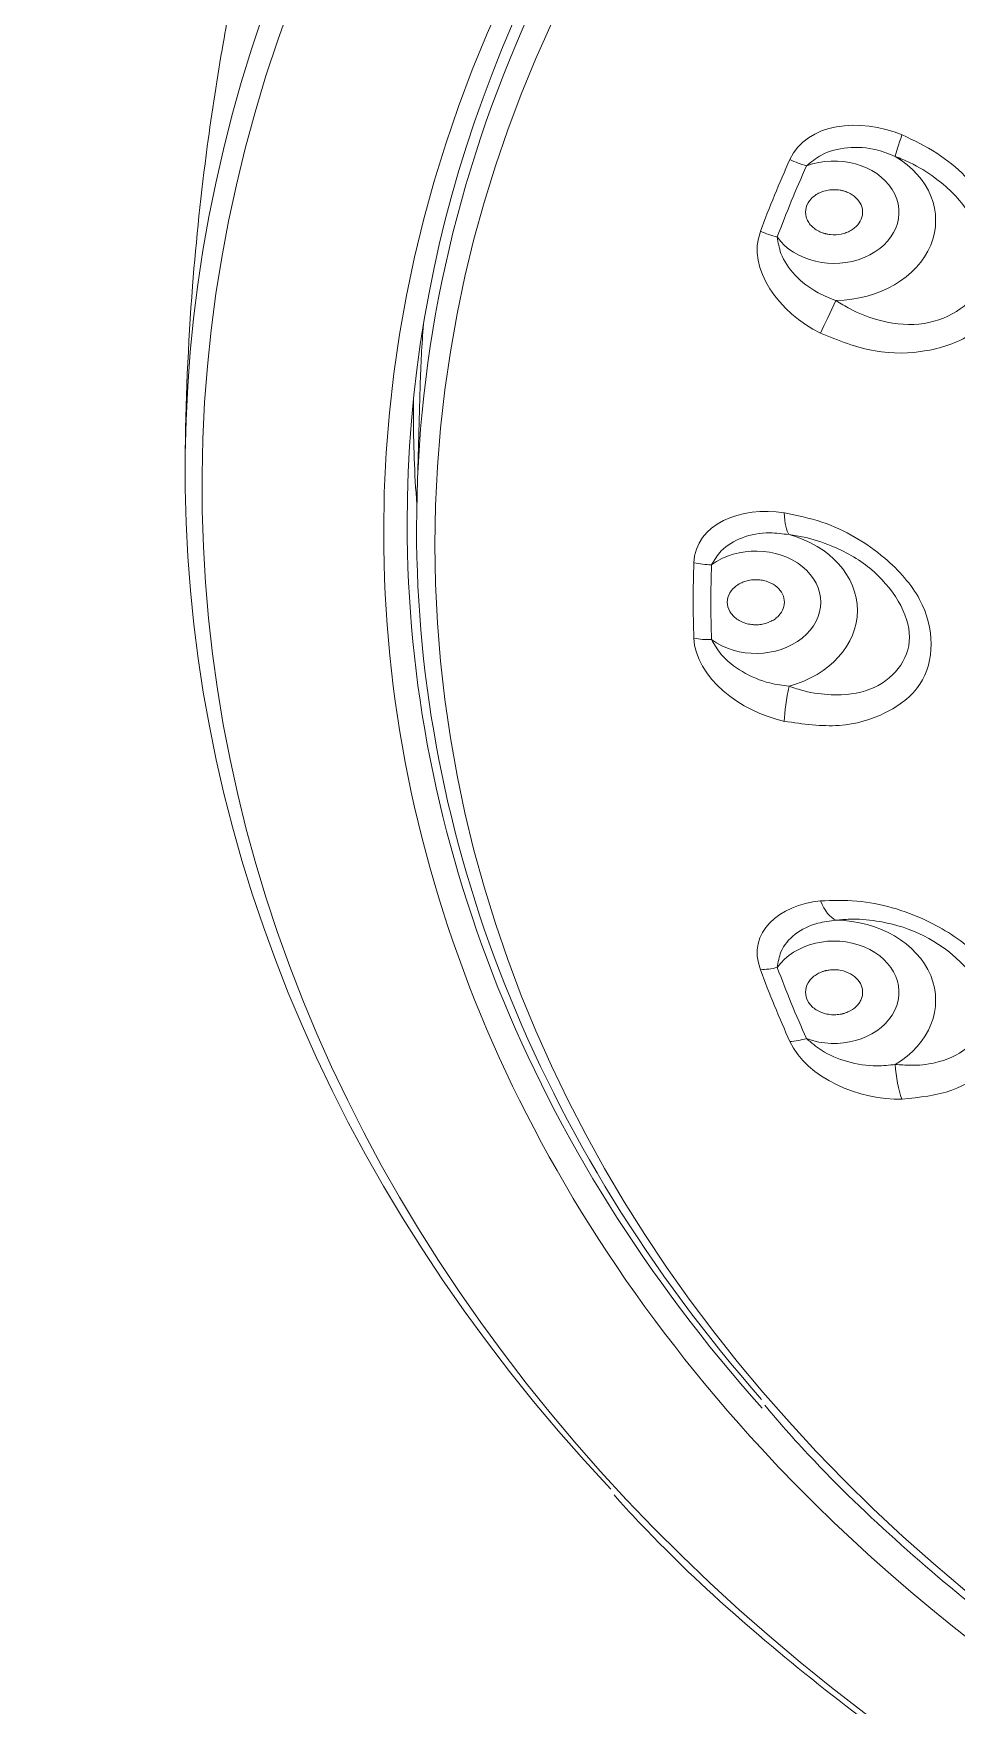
# Model space of a CAD drawing. Extents: x 0 to 1128, y 0 to 827.
# Drawn here: x 430.7 to 446.87, y 498.51 to 527.82 of the extents above; entities that cross this region are included whole.
import ezdxf

# ---------------------------------------------------------------- set-up
doc = ezdxf.new("R2010")
doc.units = 0
doc.header["$LTSCALE"] = 30
doc.header["$MEASUREMENT"] = 0
doc.layers.add('1', color=7, linetype='CONTINUOUS')

msp = doc.modelspace()

# ---------------------------------------------------------------- linework, layer by layer
at = {"layer": '1', "color": 7, "linetype": 'Continuous', "lineweight": 18}
msp.add_line((437.471, 521.65), (437.417, 519.757), dxfattribs=at)
at = {"layer": '1', "color": 7, "linetype": 'Continuous', "lineweight": 13}
for centre, major_axis, ratio, start_param, end_param in [((471.353, 519.884), (37.699, 0), 0.790155, 5.156583, 10.55138), ((471.353, 519.075), (-34.52, 0), 0.790155, 3.141593, 6.283185), ((446.182, 526.543), (-0.385, -0.923), 0.069891, 5.30923, 5.987258), ((471.353, 517.883), (-29.098, 0), 0.790155, 5.940229, 5.997824), ((444.723, 524.69), (1.136, 0), 0.790155, 3.645275, 8.292777), ((444.723, 524.547), (-1.779, 0), 0.790155, 1.589334, 4.065533), ((471.353, 517.853), (28.789, 0), 0.790155, 2.798636, 2.856231), ((444.768, 523.103), (-0.439, -0.898), 0.027536, 4.683208, 5.361237), ((444.143, 519.988), (-0.155, -0.988), 0.252062, 5.362069, 6.040098), ((471.353, 519.075), (-34.52, 0), 0.790155, 0, 0.629497), ((443.353, 517.853), (1.136, 0), 0.790155, 3.959434, 8.606936), ((443.353, 517.71), (-1.779, 0), 0.790155, 1.903493, 4.379692), ((471.353, 517.883), (-29.098, 0), 0.790155, 6.254388, 6.311983), ((471.353, 517.853), (28.789, 0), 0.790155, 3.112795, 3.17039), ((444.143, 516.371), (-0.212, -0.977), 0.207528, 4.74651, 5.424539), ((444.768, 513.256), (0.091, -0.996), 0.432054, 5.368556, 6.046585), ((444.723, 510.873), (-1.779, 0), 0.790155, 2.217652, 4.693852), ((444.723, 511.016), (1.136, 0), 0.790155, 4.273594, 8.921095), ((471.353, 517.883), (-29.098, 0), 0.790155, 0.285362, 0.342957), ((471.353, 517.853), (28.789, 0), 0.790155, 3.426954, 3.484549), ((446.182, 509.816), (0.03, -1), 0.3897, 4.764865, 5.442893)]:
    msp.add_ellipse(centre, major_axis=major_axis, ratio=ratio, start_param=start_param, end_param=end_param, dxfattribs=at)
at = {"layer": '1', "color": 7, "linetype": 'Continuous', "lineweight": 18}
for centre, major_axis, ratio, start_param, end_param in [((471.353, 519.24), (34.11, 0), 0.790155, 0, 3.141593), ((471.353, 520.166), (-37.999, 0), 0.790155, 5.627397, 6.920378), ((471.353, 519.154), (-33.944, 0), 0.790155, 5.595275, 6.283185), ((444.24, 526.115), (-0.911, 0.412), 0.577214, 1.512063, 1.825951), ((443.728, 524.87), (0.937, -0.348), 0.588121, 4.613484, 4.927372), ((471.353, 521.047), (-33.89, 0), 0.790155, 6.220452, 6.260703), ((471.353, 521.17), (-34, 0), 0.790155, 6.274055, 6.283185), ((471.353, 521.17), (-34, 0), 0.790155, 0, 0.059494), ((471.353, 519.24), (34.11, 0), 0.790155, 3.141593, 3.755087), ((471.353, 519.154), (-33.944, 0), 0.790155, 0, 0.605935), ((442.576, 519.121), (-0.999, 0.036), 0.612653, 1.279239, 1.593127), ((442.576, 517.811), (0.999, 0.036), 0.612653, 4.37617, 4.690058), ((443.728, 512.063), (-0.937, -0.348), 0.588121, 1.041925, 1.355813), ((444.24, 510.817), (0.911, 0.412), 0.577214, 4.143346, 4.457234), ((471.353, 519.075), (-34.52, 0), 0.790155, 0.629497, 2.51406)]:
    msp.add_ellipse(centre, major_axis=major_axis, ratio=ratio, start_param=start_param, end_param=end_param, dxfattribs=at)
at = {"layer": '1', "color": 7, "linetype": 'Continuous', "lineweight": 13}
msp.add_ellipse((471.353, 518.862), major_axis=(33.622, 0), ratio=0.790155, dxfattribs=at)
at = {"layer": '1', "color": 7, "linetype": 'Continuous', "lineweight": 18}
for points, knots in [([(443.931, 548.579), (443.444, 548.022), (442.614, 547.017), (441.59, 545.651), (440.803, 544.523), (440.103, 543.456), (439.383, 542.279), (438.572, 540.848), (437.781, 539.307), (437.052, 537.725), (436.415, 536.195), (435.807, 534.564), (435.176, 532.63), (434.664, 530.745), (434.278, 529.03), (433.986, 527.506), (433.698, 525.637), (433.441, 523.191), (433.362, 521.347), (433.354, 520.32)], [0, 0, 0, 0, 0.073159, 0.128421, 0.166706, 0.205894, 0.252033, 0.300947, 0.366045, 0.420507, 0.470557, 0.527281, 0.590481, 0.669456, 0.716247, 0.761084, 0.820335, 0.900163, 1, 1, 1, 1]), ([(445.795, 525.668), (445.687, 525.711), (445.418, 525.817), (444.957, 525.847), (444.521, 525.735), (444.323, 525.571), (444.24, 525.503)], [0, 0, 0, 0, 0.200427, 0.49953, 0.790892, 1, 1, 1, 1]), ([(444.877, 525.066), (444.869, 525.068), (444.853, 525.072), (444.819, 525.078), (444.759, 525.086), (444.671, 525.086), (444.569, 525.069), (444.441, 525.024), (444.308, 524.931), (444.219, 524.776), (444.219, 524.632), (444.265, 524.525), (444.319, 524.453), (444.39, 524.392), (444.459, 524.352), (444.512, 524.331), (444.542, 524.321), (444.562, 524.316), (444.578, 524.312), (444.593, 524.308), (444.621, 524.303), (444.709, 524.291), (444.821, 524.297), (444.937, 524.33), (445.042, 524.379), (445.148, 524.466), (445.221, 524.599), (445.229, 524.747), (445.169, 524.888), (445.067, 524.984), (444.967, 525.037), (444.91, 525.057), (444.881, 525.065), (444.877, 525.066)], [0, 0, 0, 0, 0.007812, 0.015625, 0.03125, 0.0625, 0.09375, 0.125, 0.1875, 0.25, 0.3125, 0.34375, 0.375, 0.40625, 0.4375, 0.453125, 0.460938, 0.46875, 0.472656, 0.476562, 0.484375, 0.5, 0.5625, 0.59375, 0.625, 0.6875, 0.75, 0.8125, 0.875, 0.9375, 0.96875, 0.996094, 1, 1, 1, 1]), ([(443.728, 524.257), (443.743, 524.16), (443.778, 523.928), (444.022, 523.571), (444.38, 523.29), (444.649, 523.183), (444.756, 523.141)], [0, 0, 0, 0, 0.208279, 0.500324, 0.801781, 1, 1, 1, 1]), ([(443.934, 519.038), (443.82, 519.053), (443.537, 519.091), (443.107, 519.009), (442.75, 518.798), (442.627, 518.594), (442.576, 518.508)], [0, 0, 0, 0, 0.200427, 0.49953, 0.790892, 1, 1, 1, 1]), ([(443.352, 518.248), (443.344, 518.248), (443.326, 518.248), (443.292, 518.246), (443.232, 518.238), (443.149, 518.217), (443.058, 518.176), (442.954, 518.102), (442.864, 517.981), (442.84, 517.812), (442.897, 517.675), (442.981, 517.584), (443.061, 517.529), (443.152, 517.488), (443.234, 517.468), (443.292, 517.461), (443.325, 517.459), (443.346, 517.458), (443.362, 517.458), (443.379, 517.459), (443.407, 517.46), (443.496, 517.47), (443.599, 517.503), (443.696, 517.563), (443.777, 517.635), (443.844, 517.744), (443.862, 517.888), (443.812, 518.031), (443.699, 518.151), (443.565, 518.217), (443.449, 518.243), (443.387, 518.248), (443.356, 518.248), (443.352, 518.248)], [0, 0, 0, 0, 0.007812, 0.015625, 0.03125, 0.0625, 0.09375, 0.125, 0.1875, 0.25, 0.3125, 0.34375, 0.375, 0.40625, 0.4375, 0.453125, 0.460938, 0.46875, 0.472656, 0.476562, 0.484375, 0.5, 0.5625, 0.59375, 0.625, 0.6875, 0.75, 0.8125, 0.875, 0.9375, 0.96875, 0.996094, 1, 1, 1, 1]), ([(442.576, 517.198), (442.627, 517.11), (442.749, 516.898), (443.107, 516.616), (443.538, 516.433), (443.821, 516.396), (443.934, 516.381)], [0, 0, 0, 0, 0.208279, 0.500324, 0.801781, 1, 1, 1, 1]), ([(444.756, 512.278), (444.648, 512.265), (444.379, 512.234), (444.022, 512.054), (443.778, 511.768), (443.743, 511.543), (443.728, 511.45)], [0, 0, 0, 0, 0.200427, 0.49953, 0.790892, 1, 1, 1, 1]), ([(444.568, 511.392), (444.56, 511.39), (444.544, 511.385), (444.512, 511.375), (444.457, 511.353), (444.387, 511.313), (444.317, 511.251), (444.246, 511.156), (444.208, 511.019), (444.252, 510.852), (444.359, 510.735), (444.475, 510.67), (444.572, 510.637), (444.675, 510.62), (444.761, 510.621), (444.819, 510.628), (444.851, 510.634), (444.871, 510.639), (444.887, 510.643), (444.902, 510.647), (444.929, 510.656), (445.009, 510.687), (445.094, 510.744), (445.163, 510.825), (445.212, 510.913), (445.233, 511.033), (445.194, 511.174), (445.09, 511.298), (444.936, 511.384), (444.783, 511.414), (444.662, 511.41), (444.602, 511.4), (444.572, 511.393), (444.568, 511.392)], [0, 0, 0, 0, 0.007812, 0.015625, 0.03125, 0.0625, 0.09375, 0.125, 0.1875, 0.25, 0.3125, 0.34375, 0.375, 0.40625, 0.4375, 0.453125, 0.460938, 0.46875, 0.472656, 0.476562, 0.484375, 0.5, 0.5625, 0.59375, 0.625, 0.6875, 0.75, 0.8125, 0.875, 0.9375, 0.96875, 0.996094, 1, 1, 1, 1]), ([(444.24, 510.204), (444.323, 510.132), (444.521, 509.96), (444.958, 509.778), (445.419, 509.707), (445.688, 509.739), (445.795, 509.751)], [0, 0, 0, 0, 0.208279, 0.500324, 0.801781, 1, 1, 1, 1]), ([(443.508, 503.776), (443.787, 503.444), (444.566, 502.566), (445.982, 501.221), (447.75, 499.757), (449.655, 498.405), (451.683, 497.17), (453.822, 496.059), (456.061, 495.079), (458.386, 494.235), (460.785, 493.533), (463.243, 492.975), (465.747, 492.566), (468.283, 492.307), (470.836, 492.2), (473.393, 492.246), (475.937, 492.443), (478.456, 492.792), (480.935, 493.29), (483.36, 493.935), (485.717, 494.722), (487.993, 495.648), (490.175, 496.708), (492.25, 497.894), (494.207, 499.202), (496.037, 500.622), (497.715, 502.153), (498.869, 503.328), (499.418, 504.011), (499.506, 504.124)], [0, 0, 0, 0, 0.02283, 0.061557, 0.100301, 0.139057, 0.177824, 0.216598, 0.255377, 0.29416, 0.332945, 0.371732, 0.410519, 0.449308, 0.488097, 0.526887, 0.565678, 0.60447, 0.643263, 0.682058, 0.720853, 0.759649, 0.798445, 0.83724, 0.876031, 0.914818, 0.953596, 0.992363, 1, 1, 1, 1]), ([(440.869, 502.203), (441.151, 501.888), (441.98, 501.005), (443.491, 499.639), (445.398, 498.118), (447.44, 496.712), (449.603, 495.424), (451.876, 494.261), (453.717, 493.46), (454.794, 493.043), (455.062, 492.942)], [0, 0, 0, 0, 0.078639, 0.224104, 0.369616, 0.515166, 0.660747, 0.806349, 0.951968, 1, 1, 1, 1])]:
    msp.add_open_spline(points, degree=3, knots=knots, dxfattribs=at)
at = {"layer": '1', "color": 7, "linetype": 'Continuous', "lineweight": 13}
for points in [[(445.913, 526.047), (445.178, 526.353), (444.24, 526.257), (443.95, 525.615)], [(443.432, 524.355), (443.19, 523.703), (443.764, 522.921), (444.483, 522.57)], [(443.852, 519.421), (443.089, 519.54), (442.292, 519.227), (442.267, 518.545)], [(442.267, 517.221), (442.292, 516.542), (443.087, 515.931), (443.852, 515.765)], [(444.483, 512.617), (443.766, 512.551), (443.189, 512.066), (443.432, 511.411)], [(443.95, 510.152), (444.239, 509.512), (445.176, 509.118), (445.913, 509.14)]]:
    msp.add_open_spline(points, degree=3, dxfattribs=at)
for points, knots in [([(445.913, 526.047), (446.121, 525.948), (446.523, 525.756), (447.032, 525.336), (447.491, 524.762), (447.824, 524.011), (447.705, 523.182), (447.215, 522.518), (446.377, 522.221), (445.416, 522.196), (444.8, 522.443), (444.483, 522.57)], [0, 0, 0, 0, 0.087456, 0.169153, 0.25014, 0.377375, 0.499739, 0.622279, 0.749894, 0.871256, 1, 1, 1, 1]), ([(444.756, 523.141), (444.837, 523.09), (445.061, 522.95), (445.552, 522.762), (446.454, 522.64), (447.126, 523.038), (447.44, 523.803), (447.26, 524.604), (446.575, 525.256), (446.123, 525.536), (445.882, 525.633), (445.795, 525.668)], [0, 0, 0, 0, 0.046355, 0.127416, 0.254336, 0.50001, 0.500136, 0.746142, 0.872777, 0.954138, 1, 1, 1, 1]), ([(443.852, 519.421), (444.072, 519.376), (444.499, 519.288), (445.104, 519.007), (445.72, 518.568), (446.29, 517.93), (446.486, 517.111), (446.294, 516.361), (445.658, 515.879), (444.815, 515.629), (444.179, 515.719), (443.852, 515.765)], [0, 0, 0, 0, 0.087456, 0.169153, 0.25014, 0.377375, 0.499739, 0.622279, 0.749894, 0.871256, 1, 1, 1, 1]), ([(443.934, 516.381), (444.022, 516.352), (444.267, 516.27), (444.763, 516.205), (445.597, 516.301), (446.044, 516.838), (446.044, 517.643), (445.596, 518.366), (444.761, 518.828), (444.265, 518.988), (444.021, 519.025), (443.934, 519.038)], [0, 0, 0, 0, 0.046355, 0.127416, 0.254336, 0.50001, 0.500136, 0.746142, 0.872777, 0.954138, 1, 1, 1, 1]), ([(444.483, 512.617), (444.694, 512.625), (445.103, 512.642), (445.745, 512.517), (446.458, 512.245), (447.209, 511.772), (447.702, 511.039), (447.826, 510.281), (447.455, 509.673), (446.812, 509.237), (446.218, 509.173), (445.913, 509.14)], [0, 0, 0, 0, 0.087456, 0.169153, 0.25014, 0.377375, 0.499739, 0.622279, 0.749894, 0.871256, 1, 1, 1, 1]), ([(445.795, 509.751), (445.883, 509.744), (446.124, 509.723), (446.577, 509.777), (447.261, 510.063), (447.44, 510.678), (447.125, 511.444), (446.452, 512.026), (445.55, 512.27), (445.06, 512.308), (444.836, 512.286), (444.756, 512.278)], [0, 0, 0, 0, 0.046355, 0.127416, 0.254336, 0.50001, 0.500136, 0.746142, 0.872777, 0.954138, 1, 1, 1, 1])]:
    msp.add_open_spline(points, degree=3, knots=knots, dxfattribs=at)

doc.saveas('drawing.dxf')
